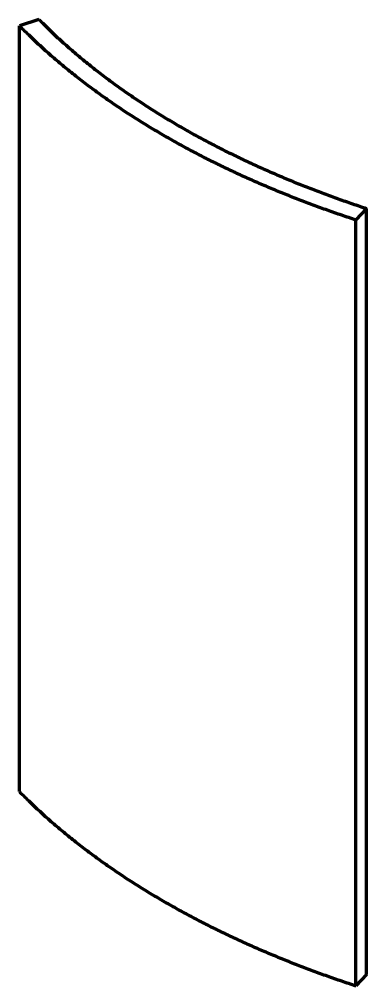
# Model space of a CAD drawing. Header units: millimetres. Extents: x 0 to 420, y 0 to 297.
# Drawn here: x 94.81 to 102.21, y 157.84 to 178.44 of the extents above; entities that cross this region are included whole.
import ezdxf

# ---------------------------------------------------------------- set-up
doc = ezdxf.new("R2010")
doc.units = ezdxf.units.MM
doc.layers.add('01-VISIBLE', color=7, linetype='CONTINUOUS', lineweight=70)

msp = doc.modelspace()

# ---------------------------------------------------------------- linework, layer by layer
at = {"layer": '01-VISIBLE'}
for p, q in [((95.221, 178.437), (94.808, 178.302)), ((94.808, 161.972), (94.808, 178.302)), ((102.207, 174.404), (101.973, 174.165)), ((102.207, 158.074), (102.207, 174.404)), ((101.973, 157.835), (101.973, 174.165)), ((102.207, 158.074), (101.973, 157.835))]:
    msp.add_line(p, q, dxfattribs=at)
for points in [[(95.221, 178.437), (95.249, 178.409), (95.278, 178.38), (95.306, 178.352), (95.334, 178.324), (95.363, 178.295), (95.392, 178.267), (95.42, 178.239), (95.449, 178.212), (95.478, 178.184), (95.507, 178.156), (95.536, 178.129), (95.565, 178.101), (95.595, 178.074), (95.624, 178.046), (95.654, 178.019), (95.683, 177.992), (95.713, 177.965), (95.743, 177.938), (95.773, 177.912), (95.802, 177.885), (95.833, 177.858), (95.863, 177.832), (95.893, 177.805), (95.923, 177.779), (95.953, 177.753), (95.984, 177.727), (96.014, 177.701), (96.045, 177.675), (96.076, 177.649), (96.106, 177.623), (96.137, 177.598), (96.168, 177.572), (96.199, 177.547), (96.23, 177.521), (96.261, 177.496), (96.293, 177.471), (96.324, 177.446), (96.355, 177.421), (96.387, 177.396), (96.418, 177.371), (96.45, 177.346), (96.482, 177.322), (96.513, 177.297), (96.545, 177.273), (96.577, 177.248), (96.609, 177.224), (96.641, 177.2), (96.673, 177.176), (96.705, 177.152), (96.737, 177.128), (96.77, 177.104), (96.802, 177.081), (96.834, 177.057), (96.867, 177.033), (96.899, 177.01), (96.932, 176.987), (96.965, 176.963), (96.997, 176.94), (97.03, 176.917), (97.063, 176.894), (97.096, 176.871), (97.129, 176.848), (97.162, 176.826), (97.195, 176.803), (97.228, 176.78), (97.262, 176.758), (97.295, 176.736), (97.328, 176.713), (97.361, 176.691), (97.395, 176.669), (97.428, 176.647), (97.462, 176.625), (97.496, 176.603), (97.529, 176.581), (97.563, 176.56), (97.597, 176.538), (97.631, 176.516), (97.664, 176.495), (97.698, 176.474), (97.732, 176.452), (97.766, 176.431), (97.801, 176.41), (97.835, 176.389), (97.869, 176.368), (97.903, 176.347), (97.937, 176.326), (97.972, 176.305), (98.006, 176.285), (98.041, 176.264), (98.075, 176.244), (98.11, 176.223), (98.144, 176.203), (98.179, 176.183), (98.213, 176.163), (98.248, 176.143), (98.283, 176.123), (98.318, 176.103), (98.353, 176.083), (98.387, 176.063), (98.422, 176.043), (98.457, 176.024), (98.492, 176.004), (98.528, 175.985), (98.563, 175.966), (98.598, 175.946), (98.633, 175.927), (98.668, 175.908), (98.704, 175.889), (98.739, 175.87), (98.774, 175.851), (98.81, 175.832), (98.845, 175.813), (98.881, 175.795), (98.916, 175.776), (98.952, 175.758), (98.987, 175.739), (99.023, 175.721), (99.059, 175.702), (99.094, 175.684), (99.13, 175.666), (99.166, 175.648), (99.202, 175.63), (99.238, 175.612), (99.274, 175.594), (99.31, 175.577), (99.346, 175.559), (99.382, 175.541), (99.418, 175.524), (99.454, 175.506), (99.49, 175.489), (99.526, 175.471), (99.562, 175.454), (99.598, 175.437), (99.635, 175.42), (99.671, 175.403), (99.707, 175.386), (99.744, 175.369), (99.78, 175.352), (99.817, 175.335), (99.853, 175.319), (99.89, 175.302), (99.926, 175.285), (99.963, 175.269), (99.999, 175.253), (100.036, 175.236), (100.072, 175.22), (100.109, 175.204), (100.146, 175.188), (100.183, 175.172), (100.219, 175.156), (100.256, 175.14), (100.293, 175.124), (100.33, 175.108), (100.367, 175.092), (100.404, 175.077), (100.441, 175.061), (100.478, 175.046), (100.515, 175.03), (100.552, 175.015), (100.589, 175), (100.626, 174.984), (100.663, 174.969), (100.7, 174.954), (100.737, 174.939), (100.775, 174.924), (100.812, 174.909), (100.849, 174.894), (100.886, 174.88), (100.924, 174.865), (100.961, 174.85), (100.998, 174.836), (101.036, 174.821), (101.073, 174.807), (101.111, 174.792), (101.148, 174.778), (101.186, 174.764), (101.223, 174.75), (101.261, 174.736), (101.298, 174.722), (101.336, 174.708), (101.374, 174.694), (101.411, 174.68), (101.449, 174.666), (101.487, 174.652), (101.524, 174.639), (101.562, 174.625), (101.6, 174.612), (101.638, 174.598), (101.675, 174.585), (101.713, 174.571), (101.751, 174.558), (101.789, 174.545), (101.827, 174.532), (101.865, 174.519), (101.903, 174.506), (101.941, 174.493), (101.979, 174.48), (102.017, 174.467), (102.055, 174.454), (102.093, 174.442), (102.131, 174.429), (102.169, 174.416), (102.207, 174.404)], [(94.808, 178.302), (94.836, 178.273), (94.864, 178.245), (94.893, 178.216), (94.921, 178.188), (94.95, 178.16), (94.978, 178.132), (95.007, 178.104), (95.036, 178.076), (95.065, 178.048), (95.094, 178.02), (95.123, 177.993), (95.152, 177.965), (95.182, 177.938), (95.211, 177.911), (95.241, 177.883), (95.27, 177.856), (95.3, 177.829), (95.33, 177.802), (95.359, 177.775), (95.389, 177.749), (95.419, 177.722), (95.45, 177.695), (95.48, 177.669), (95.51, 177.642), (95.54, 177.616), (95.571, 177.59), (95.601, 177.564), (95.632, 177.538), (95.662, 177.512), (95.693, 177.486), (95.724, 177.46), (95.755, 177.435), (95.786, 177.409), (95.817, 177.384), (95.848, 177.358), (95.879, 177.333), (95.91, 177.308), (95.942, 177.283), (95.973, 177.258), (96.005, 177.233), (96.036, 177.208), (96.068, 177.183), (96.1, 177.159), (96.131, 177.134), (96.163, 177.11), (96.195, 177.085), (96.227, 177.061), (96.259, 177.037), (96.291, 177.013), (96.323, 176.989), (96.356, 176.965), (96.388, 176.941), (96.42, 176.917), (96.453, 176.894), (96.485, 176.87), (96.518, 176.847), (96.55, 176.823), (96.583, 176.8), (96.616, 176.777), (96.649, 176.753), (96.681, 176.73), (96.714, 176.707), (96.747, 176.685), (96.78, 176.662), (96.813, 176.639), (96.847, 176.616), (96.88, 176.594), (96.913, 176.571), (96.946, 176.549), (96.98, 176.527), (97.013, 176.504), (97.047, 176.482), (97.08, 176.46), (97.114, 176.438), (97.147, 176.416), (97.181, 176.395), (97.215, 176.373), (97.249, 176.351), (97.283, 176.33), (97.317, 176.308), (97.35, 176.287), (97.385, 176.266), (97.419, 176.244), (97.453, 176.223), (97.487, 176.202), (97.521, 176.181), (97.555, 176.16), (97.59, 176.139), (97.624, 176.119), (97.658, 176.098), (97.693, 176.077), (97.727, 176.057), (97.762, 176.036), (97.797, 176.016), (97.831, 175.996), (97.866, 175.976), (97.901, 175.955), (97.935, 175.935), (97.97, 175.915), (98.005, 175.896), (98.04, 175.876), (98.075, 175.856), (98.11, 175.836), (98.145, 175.817), (98.18, 175.797), (98.215, 175.778), (98.25, 175.758), (98.286, 175.739), (98.321, 175.72), (98.356, 175.701), (98.392, 175.682), (98.427, 175.663), (98.462, 175.644), (98.498, 175.625), (98.533, 175.606), (98.569, 175.588), (98.604, 175.569), (98.64, 175.551), (98.676, 175.532), (98.711, 175.514), (98.747, 175.495), (98.783, 175.477), (98.819, 175.459), (98.854, 175.441), (98.89, 175.423), (98.926, 175.405), (98.962, 175.387), (98.998, 175.369), (99.034, 175.352), (99.07, 175.334), (99.106, 175.316), (99.142, 175.299), (99.179, 175.281), (99.215, 175.264), (99.251, 175.247), (99.287, 175.23), (99.324, 175.212), (99.36, 175.195), (99.396, 175.178), (99.433, 175.161), (99.469, 175.145), (99.506, 175.128), (99.542, 175.111), (99.579, 175.094), (99.615, 175.078), (99.652, 175.061), (99.688, 175.045), (99.725, 175.028), (99.762, 175.012), (99.798, 174.996), (99.835, 174.98), (99.872, 174.963), (99.909, 174.947), (99.945, 174.931), (99.982, 174.916), (100.019, 174.9), (100.056, 174.884), (100.093, 174.868), (100.13, 174.853), (100.167, 174.837), (100.204, 174.821), (100.241, 174.806), (100.278, 174.791), (100.315, 174.775), (100.352, 174.76), (100.39, 174.745), (100.427, 174.73), (100.464, 174.715), (100.501, 174.7), (100.539, 174.685), (100.576, 174.67), (100.613, 174.655), (100.651, 174.641), (100.688, 174.626), (100.725, 174.611), (100.763, 174.597), (100.8, 174.582), (100.838, 174.568), (100.875, 174.554), (100.913, 174.539), (100.95, 174.525), (100.988, 174.511), (101.025, 174.497), (101.063, 174.483), (101.101, 174.469), (101.138, 174.455), (101.176, 174.441), (101.214, 174.427), (101.251, 174.414), (101.289, 174.4), (101.327, 174.387), (101.365, 174.373), (101.403, 174.36), (101.44, 174.346), (101.478, 174.333), (101.516, 174.32), (101.554, 174.306), (101.592, 174.293), (101.63, 174.28), (101.668, 174.267), (101.706, 174.254), (101.744, 174.241), (101.782, 174.229), (101.82, 174.216), (101.858, 174.203), (101.896, 174.191), (101.934, 174.178), (101.973, 174.165)], [(94.808, 161.972), (94.836, 161.943), (94.864, 161.915), (94.893, 161.887), (94.921, 161.858), (94.95, 161.83), (94.978, 161.802), (95.007, 161.774), (95.036, 161.746), (95.065, 161.718), (95.094, 161.69), (95.123, 161.663), (95.152, 161.635), (95.182, 161.608), (95.211, 161.581), (95.241, 161.553), (95.27, 161.526), (95.3, 161.499), (95.33, 161.472), (95.359, 161.445), (95.389, 161.419), (95.419, 161.392), (95.45, 161.365), (95.48, 161.339), (95.51, 161.313), (95.54, 161.286), (95.571, 161.26), (95.601, 161.234), (95.632, 161.208), (95.662, 161.182), (95.693, 161.156), (95.724, 161.13), (95.755, 161.105), (95.786, 161.079), (95.817, 161.054), (95.848, 161.028), (95.879, 161.003), (95.91, 160.978), (95.942, 160.953), (95.973, 160.928), (96.005, 160.903), (96.036, 160.878), (96.068, 160.853), (96.1, 160.829), (96.131, 160.804), (96.163, 160.78), (96.195, 160.755), (96.227, 160.731), (96.259, 160.707), (96.291, 160.683), (96.323, 160.659), (96.356, 160.635), (96.388, 160.611), (96.42, 160.587), (96.453, 160.564), (96.485, 160.54), (96.518, 160.517), (96.55, 160.493), (96.583, 160.47), (96.616, 160.447), (96.649, 160.424), (96.681, 160.4), (96.714, 160.377), (96.747, 160.355), (96.78, 160.332), (96.813, 160.309), (96.847, 160.286), (96.88, 160.264), (96.913, 160.241), (96.946, 160.219), (96.98, 160.197), (97.013, 160.175), (97.047, 160.152), (97.08, 160.13), (97.114, 160.108), (97.147, 160.086), (97.181, 160.065), (97.215, 160.043), (97.249, 160.021), (97.283, 160), (97.317, 159.978), (97.35, 159.957), (97.385, 159.936), (97.419, 159.914), (97.453, 159.893), (97.487, 159.872), (97.521, 159.851), (97.555, 159.83), (97.59, 159.809), (97.624, 159.789), (97.658, 159.768), (97.693, 159.747), (97.727, 159.727), (97.762, 159.706), (97.797, 159.686), (97.831, 159.666), (97.866, 159.646), (97.901, 159.626), (97.935, 159.605), (97.97, 159.586), (98.005, 159.566), (98.04, 159.546), (98.075, 159.526), (98.11, 159.506), (98.145, 159.487), (98.18, 159.467), (98.215, 159.448), (98.25, 159.429), (98.286, 159.409), (98.321, 159.39), (98.356, 159.371), (98.392, 159.352), (98.427, 159.333), (98.462, 159.314), (98.498, 159.295), (98.533, 159.276), (98.569, 159.258), (98.604, 159.239), (98.64, 159.221), (98.676, 159.202), (98.711, 159.184), (98.747, 159.166), (98.783, 159.147), (98.819, 159.129), (98.854, 159.111), (98.89, 159.093), (98.926, 159.075), (98.962, 159.057), (98.998, 159.039), (99.034, 159.022), (99.07, 159.004), (99.106, 158.986), (99.142, 158.969), (99.179, 158.952), (99.215, 158.934), (99.251, 158.917), (99.287, 158.9), (99.324, 158.883), (99.36, 158.865), (99.396, 158.848), (99.433, 158.831), (99.469, 158.815), (99.506, 158.798), (99.542, 158.781), (99.579, 158.764), (99.615, 158.748), (99.652, 158.731), (99.688, 158.715), (99.725, 158.698), (99.762, 158.682), (99.798, 158.666), (99.835, 158.65), (99.872, 158.634), (99.909, 158.617), (99.945, 158.602), (99.982, 158.586), (100.019, 158.57), (100.056, 158.554), (100.093, 158.538), (100.13, 158.523), (100.167, 158.507), (100.204, 158.492), (100.241, 158.476), (100.278, 158.461), (100.315, 158.445), (100.352, 158.43), (100.39, 158.415), (100.427, 158.4), (100.464, 158.385), (100.501, 158.37), (100.539, 158.355), (100.576, 158.34), (100.613, 158.325), (100.651, 158.311), (100.688, 158.296), (100.725, 158.281), (100.763, 158.267), (100.8, 158.252), (100.838, 158.238), (100.875, 158.224), (100.913, 158.209), (100.95, 158.195), (100.988, 158.181), (101.025, 158.167), (101.063, 158.153), (101.101, 158.139), (101.138, 158.125), (101.176, 158.111), (101.214, 158.098), (101.251, 158.084), (101.289, 158.07), (101.327, 158.057), (101.365, 158.043), (101.403, 158.03), (101.44, 158.016), (101.478, 158.003), (101.516, 157.99), (101.554, 157.977), (101.592, 157.963), (101.63, 157.95), (101.668, 157.937), (101.706, 157.924), (101.744, 157.912), (101.782, 157.899), (101.82, 157.886), (101.858, 157.873), (101.896, 157.861), (101.934, 157.848), (101.973, 157.835)]]:
    msp.add_lwpolyline(points, dxfattribs=at)

doc.saveas('drawing.dxf')
